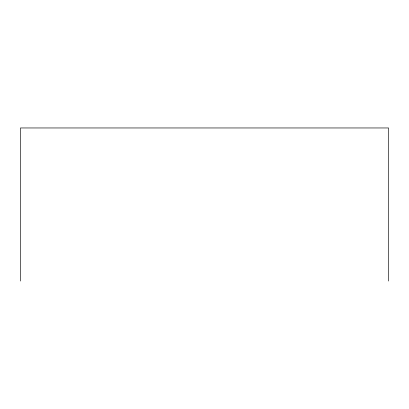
<?xml version="1.0" encoding="UTF-8"?>
<svg xmlns="http://www.w3.org/2000/svg" width="409" height="409" viewBox="0 0 409 409"><rect width="100%" height="100%" fill="white"/><g stroke="black" fill="none" stroke-linecap="round" stroke-linejoin="round"><path stroke-width="0.61" d="M388.55 281.039L388.55 127.961L20.45 127.961L20.45 281.039"/></g></svg>
